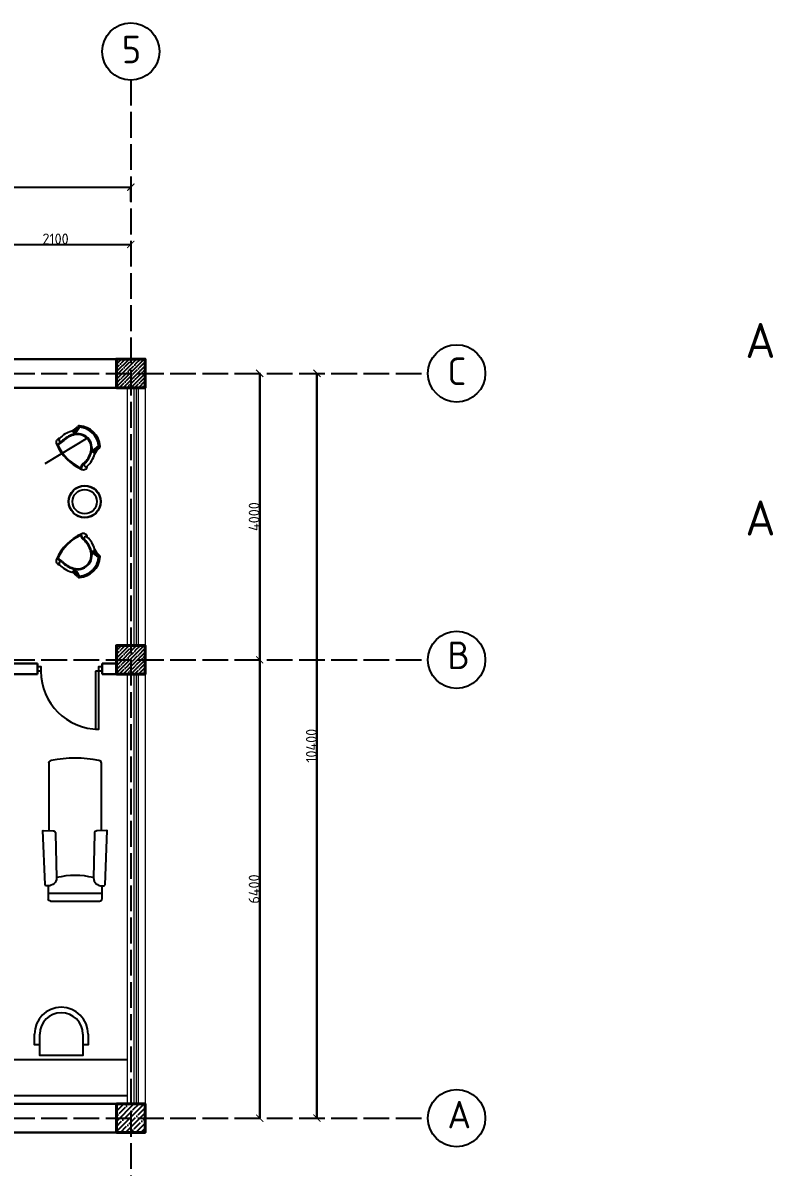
# Model space of a CAD drawing. Header units: millimetres. Extents: x -178199094 to 13669908, y -30538122 to 6091408.
# Drawn here: x 6802433 to 6812908, y 314301 to 330279 of the extents above; entities that cross this region are included whole.
import ezdxf

# ---------------------------------------------------------------- set-up
doc = ezdxf.new("R2010")
doc.units = ezdxf.units.MM
doc.linetypes.add('ACAD_ISO02W100', pattern=[15, 12, -3])
for name, color, linetype in [('A-Door', 150, 'Continuous'), ('freecads.com', 7, 'Continuous'), ('FUR', 42, 'Continuous'), ('MEBEL', 253, 'Continuous'), ('NET 01', 8, 'Continuous'), ('Plan 1', 7, 'Continuous'), ('VATDUNG', 9, 'Continuous')]:
    doc.layers.add(name, color=color, linetype=linetype)
doc.styles.add('gost', font='GOST Common.ttf')
doc.styles.add('{18b73a54-fa43-428c-adcb-c1c7bbdf2c84}', font='Simplex.shx')
doc.dimstyles.new('Copy of GOST', dxfattribs={"dimtxt": 150, "dimasz": 100, "dimexe": 0.18, "dimexo": 0.06, "dimgap": 3, "dimtad": 1, "dimdec": 0, "dimzin": 0, "dimdsep": 46, "dimtxsty": 'gost', "dimblk": 'ARCHTICK', "dimcen": 0.09, "dimclrt": 256, "dimadec": 0, "dimazin": 0, "dimtfac": 1, "dimtdec": 0, "dimtofl": 0, "dimtmove": 0, "dimatfit": 3, "dimldrblk": 'ARCHTICK', "dimfxl": 200, "dimfxlon": 1, "dimtolj": 1, "dimtzin": 0, "dimarcsym": 0})

# ---------------------------------------------------------------- blocks, each defined once
blk = doc.blocks.new('Lejanka')
at = {"color": 253, "ltscale": 0.5}
blk.add_line((1063, -552), (311, -552), dxfattribs=at)
at = {"color": 253, "ltscale": 0.03}
for points in [[(1031, -438), (818, -438), (346, -438, 0.414214), (311, -473), (311, -652)], [(1028, -438, -0.414214), (1063, -473)], [(318, -1424), (318, -2366, 0.414214), (353, -2402, 0.099956), (1020, -2403, 0.005368), (1025, -2402, 0.002832)], [(1052, -2366, -0.358906), (1025, -2402)]]:
    blk.add_lwpolyline(points, format="xyb", dxfattribs=at)
for points in [[(1063, -653), (1063, -473)], [(1053, -2367), (1053, -1425)]]:
    blk.add_lwpolyline(points, dxfattribs=at)
for points in [[(267, -668), (238, -1423), (242, -1426), (381, -1421, 0.414214), (416, -1384), (429, -762, 0.414214), (311, -652), (281, -653)], [(1106, -669), (1135, -1424), (1131, -1427), (992, -1422, -0.414214), (958, -1385), (945, -763, -0.414214), (1063, -653), (1093, -654)]]:
    blk.add_lwpolyline(points, format="xyb", close=True, dxfattribs=at)
at = {"color": 253, "ltscale": 0.5}
blk.add_arc((687, 275), 1073, 256.094, 283.906, dxfattribs=at)
blk = doc.blocks.new('_ArchTick')
at = {"color": 0, "linetype": 'ByBlock', "const_width": 0.15}
blk.add_lwpolyline([(-0.5, -0.5), (0.5, 0.5)], dxfattribs=at)
blk = doc.blocks.new('*D666')
at = {"color": 0, "lineweight": -2, "transparency": 16777216}
for p, q in [((6801839, 327185), (6801839, 327185)), ((6801839, 327185), (6803939, 327185)), ((6803939, 327185), (6803939, 327185))]:
    blk.add_line(p, q, dxfattribs=at)
at = {"layer": 'Defpoints', "color": 0, "transparency": 16777216}
for p in [(6801839, 327185), (6803939, 327185), (6803939, 327185)]:
    blk.add_point(p, dxfattribs=at)
at = {"color": 0, "lineweight": -2, "transparency": 16777216, "xscale": 100, "yscale": 100, "zscale": 100, "rotation": 180}
blk.add_blockref('_ArchTick', (6801839, 327185), dxfattribs=at)
at = {"color": 0, "lineweight": -2, "transparency": 16777216, "xscale": 100, "yscale": 100, "zscale": 100}
blk.add_blockref('_ArchTick', (6803939, 327185), dxfattribs=at)
at = {"transparency": 16777216, "insert": (6802889, 327263), "char_height": 150, "attachment_point": 5, "style": 'gost'}
blk.add_mtext('\\A1;2100', dxfattribs=at)
blk = doc.blocks.new('*D667')
at = {"color": 0, "lineweight": -2, "transparency": 16777216}
for p, q in [((6791039, 327785), (6791039, 327985)), ((6791039, 327985), (6803939, 327985)), ((6803939, 327785), (6803939, 327985))]:
    blk.add_line(p, q, dxfattribs=at)
at = {"layer": 'Defpoints', "color": 0, "transparency": 16777216}
for p in [(6803939, 327985), (6791039, 325385), (6803939, 325385)]:
    blk.add_point(p, dxfattribs=at)
at = {"color": 0, "lineweight": -2, "transparency": 16777216, "xscale": 100, "yscale": 100, "zscale": 100, "rotation": 180}
blk.add_blockref('_ArchTick', (6791039, 327985), dxfattribs=at)
at = {"color": 0, "lineweight": -2, "transparency": 16777216, "xscale": 100, "yscale": 100, "zscale": 100}
blk.add_blockref('_ArchTick', (6803939, 327985), dxfattribs=at)
at = {"transparency": 16777216, "insert": (6797489, 328063), "char_height": 150, "attachment_point": 5, "style": 'gost'}
blk.add_mtext('\\A1;12900', dxfattribs=at)
blk = doc.blocks.new('*D672')
at = {"color": 0, "lineweight": -2, "transparency": 16777216}
for p, q in [((6791039, 312585), (6791039, 312385)), ((6803939, 312585), (6803939, 312385)), ((6791039, 312385), (6803939, 312385))]:
    blk.add_line(p, q, dxfattribs=at)
at = {"layer": 'Defpoints', "color": 0, "transparency": 16777216}
for p in [(6791039, 314985), (6803939, 314985), (6803939, 312385)]:
    blk.add_point(p, dxfattribs=at)
at = {"color": 0, "lineweight": -2, "transparency": 16777216, "xscale": 100, "yscale": 100, "zscale": 100, "rotation": 180}
blk.add_blockref('_ArchTick', (6791039, 312385), dxfattribs=at)
at = {"color": 0, "lineweight": -2, "transparency": 16777216, "xscale": 100, "yscale": 100, "zscale": 100}
blk.add_blockref('_ArchTick', (6803939, 312385), dxfattribs=at)
at = {"transparency": 16777216, "insert": (6797489, 312463), "char_height": 150, "attachment_point": 5, "style": 'gost'}
blk.add_mtext('\\A1;12900', dxfattribs=at)
blk = doc.blocks.new('*D673')
at = {"color": 0, "lineweight": -2, "transparency": 16777216}
for p, q in [((6805539, 321385), (6805739, 321385)), ((6805739, 314985), (6805739, 321385)), ((6805539, 314985), (6805739, 314985))]:
    blk.add_line(p, q, dxfattribs=at)
at = {"layer": 'Defpoints', "color": 0, "transparency": 16777216}
for p in [(6803939, 321385), (6805739, 321385), (6803939, 314985)]:
    blk.add_point(p, dxfattribs=at)
at = {"color": 0, "lineweight": -2, "transparency": 16777216, "xscale": 100, "yscale": 100, "zscale": 100}
for p, rotation in [((6805739, 321385), 90), ((6805739, 314985), 270)]:
    blk.add_blockref('_ArchTick', p, dxfattribs=dict(at, rotation=rotation))
at = {"transparency": 16777216, "insert": (6805661, 318185), "char_height": 150, "attachment_point": 5, "rotation": 90, "style": 'gost'}
blk.add_mtext('\\A1;6400', dxfattribs=at)
blk = doc.blocks.new('*D674')
at = {"color": 0, "lineweight": -2, "transparency": 16777216}
for p, q in [((6805739, 325385), (6805739, 325385)), ((6805739, 321385), (6805739, 325385)), ((6805539, 321385), (6805739, 321385))]:
    blk.add_line(p, q, dxfattribs=at)
at = {"layer": 'Defpoints', "color": 0, "transparency": 16777216}
for p in [(6805739, 325385), (6805739, 325385), (6803939, 321385)]:
    blk.add_point(p, dxfattribs=at)
at = {"color": 0, "lineweight": -2, "transparency": 16777216, "xscale": 100, "yscale": 100, "zscale": 100}
for p, rotation in [((6805739, 325385), 90), ((6805739, 321385), 270)]:
    blk.add_blockref('_ArchTick', p, dxfattribs=dict(at, rotation=rotation))
at = {"transparency": 16777216, "insert": (6805661, 323385), "char_height": 150, "attachment_point": 5, "rotation": 90, "style": 'gost'}
blk.add_mtext('\\A1;4000', dxfattribs=at)
blk = doc.blocks.new('*D675')
at = {"color": 0, "lineweight": -2, "transparency": 16777216}
for p, q in [((6806339, 325385), (6806539, 325385)), ((6806539, 314985), (6806539, 325385)), ((6806339, 314985), (6806539, 314985))]:
    blk.add_line(p, q, dxfattribs=at)
at = {"layer": 'Defpoints', "color": 0, "transparency": 16777216}
for p in [(6803939, 325385), (6806539, 325385), (6803939, 314985)]:
    blk.add_point(p, dxfattribs=at)
at = {"color": 0, "lineweight": -2, "transparency": 16777216, "xscale": 100, "yscale": 100, "zscale": 100}
for p, rotation in [((6806539, 325385), 90), ((6806539, 314985), 270)]:
    blk.add_blockref('_ArchTick', p, dxfattribs=dict(at, rotation=rotation))
at = {"transparency": 16777216, "insert": (6806461, 320185), "char_height": 150, "attachment_point": 5, "rotation": 90, "style": 'gost'}
blk.add_mtext('\\A1;10400', dxfattribs=at)

msp = doc.modelspace()

# ---------------------------------------------------------------- hatches: boundary and pattern name
at = {"transparency": 33554687}
h = msp.add_hatch(dxfattribs=at)
h.set_pattern_fill('ANSI35', color=1, scale=300)
h.set_pattern_definition([(45, (6745617.73, 302183.93), (-53.03301, 53.03301), []), (45, (6745670.76, 302183.93), (-53.03301, 53.03301), [93.75, -18.75, 0, -18.75])])
h.paths.add_polyline_path([(6804138.90942, 325584.9647), (6803738.90942, 325584.9647), (6803738.90942, 325184.9647), (6804138.90942, 325184.9647)])
h = msp.add_hatch(dxfattribs=at)
h.set_pattern_fill('ANSI35', color=1, scale=300)
h.set_pattern_definition([(45, (6745617.73, 298183.93), (-53.03301, 53.03301), []), (45, (6745670.76, 298183.93), (-53.03301, 53.03301), [93.75, -18.75, 0, -18.75])])
h.paths.add_polyline_path([(6804138.90942, 321584.9647), (6803738.90942, 321584.9647), (6803738.90942, 321184.9647), (6804138.90942, 321184.9647)])
h = msp.add_hatch(dxfattribs=at)
h.set_pattern_fill('ANSI35', color=1, scale=400)
h.set_pattern_definition([(45, (6738314.99, 301983.93), (-70.71068, 70.71068), []), (45, (6738385.7, 301983.93), (-70.71068, 70.71068), [125, -25, 0, -25])])
h.paths.add_polyline_path([(6803738.90942, 315184.9647), (6803738.90942, 314784.9647), (6804138.90942, 314784.9647), (6804138.90942, 315184.9647)])

# ---------------------------------------------------------------- linework, layer by layer
at = {"color": 18, "lineweight": 30, "true_color": 0x000000}
for p, q in [((6797239.11979, 325184.9647), (6803789.11979, 325184.9647)), ((6791239.11979, 315184.9647), (6803789.11979, 315184.9647))]:
    msp.add_line(p, q, dxfattribs=at)
for points in [[(6793238.63988, 325584.9647), (6803738.90942, 325584.9647)], [(6802638.90942, 321185.30022), (6802638.90942, 321335.30022)], [(6803538.90942, 321185.30022), (6803538.90942, 321185.30022), (6803538.90942, 321335.30022)], [(6791239.11979, 314784.9647), (6804138.90942, 314784.9647)]]:
    msp.add_lwpolyline(points, dxfattribs=at)
at = {"lineweight": 40}
for points in [[(6803738.90942, 325184.9647), (6804138.90942, 325184.9647), (6804138.90942, 325584.9647), (6803738.90942, 325584.9647)], [(6803738.90942, 321185.30022), (6804138.90942, 321184.9647), (6804138.90942, 321584.9647), (6803738.90942, 321584.9647)]]:
    msp.add_lwpolyline(points, close=True, dxfattribs=at)
at = {"color": 18, "lineweight": 9, "true_color": 0x000000}
for points in [[(6803888.90942, 325184.9647), (6803888.90942, 321584.9647)], [(6804138.90942, 325184.9647), (6804138.90942, 321584.9647)], [(6803888.90942, 321184.9647), (6803888.90942, 315184.9647)], [(6804138.90942, 321184.9647), (6804138.90942, 315184.9647)]]:
    msp.add_lwpolyline(points, dxfattribs=at)
at = {"color": 18, "true_color": 0x000000}
for points in [[(6804088.90942, 325184.9647), (6803888.90942, 325184.9647)], [(6804138.90942, 321184.9647), (6803988.90942, 321184.9647)]]:
    msp.add_lwpolyline(points, dxfattribs=at)
at = {"color": 152, "lineweight": 9, "true_color": 0x2776bb}
for points in [[(6803983.90942, 325184.9647), (6803983.90942, 321584.9647)], [(6804012.39949, 325184.9647), (6804012.39949, 321584.9647)], [(6804043.90942, 325184.9647), (6804043.90942, 321584.9647)], [(6803983.90942, 321184.9647), (6803983.90942, 315184.9647)], [(6804013.90942, 321184.9647), (6804013.90942, 315184.9647)], [(6804043.90942, 321184.9647), (6804043.90942, 315184.9647)]]:
    msp.add_lwpolyline(points, dxfattribs=at)
at = {"color": 7, "lineweight": 30}
for points in [[(6802036.3687, 321335.30022), (6802638.90942, 321335.30022)], [(6803538.90942, 321335.30022), (6803738.90942, 321335.30022)], [(6802036.3687, 321185.30022), (6802638.90942, 321185.30022)], [(6803538.90942, 321185.30022), (6803738.90942, 321185.30022)]]:
    msp.add_lwpolyline(points, dxfattribs=at)
at = {"color": 18, "lineweight": 40, "true_color": 0x000000}
msp.add_lwpolyline([(6803738.90942, 314784.9647), (6804138.90942, 314784.9647), (6804138.90942, 315184.9647), (6803738.90942, 315184.9647)], close=True, dxfattribs=at)
at = {"color": 152, "true_color": 0x2776bb}
for points in [[(6804138.90942, 315184.9647), (6804138.90942, 314784.9647)], [(6804138.90942, 314784.9647), (6803738.90942, 314784.9647)]]:
    msp.add_lwpolyline(points, dxfattribs=at)
at = {"color": 18, "true_color": 0x000000}
for centre in [(6803938.90942, 329878.8878), (6808489.11979, 325384.9647), (6808489.11979, 321384.9647), (6808489.11979, 314984.9647)]:
    msp.add_circle(centre, 400, dxfattribs=at)
at = {"layer": 'A-Door', "color": 7}
for points in [[(6802638.8055, 321226.54632), (6802638.8055, 321294.05411), (6802683.81069, 321294.05411), (6802683.81069, 321226.54632)], [(6803448.89903, 321226.54632), (6803448.89903, 320416.45279), (6803493.90422, 320416.45279), (6803493.90422, 321226.54632)], [(6803493.90422, 321226.54632), (6803493.90422, 321294.05411), (6803538.90942, 321294.05411), (6803538.90942, 321226.54632)]]:
    msp.add_lwpolyline(points, close=True, dxfattribs=at)
at = {"layer": 'freecads.com', "color": 253, "ltscale": 0.4}
for radius in [225, 225, 220, 220, 170, 170]:
    msp.add_circle((6803296.36012, 323594.08309), radius, dxfattribs=at)
at = {"layer": 'freecads.com', "color": 253}
for centre, radius, start, end in [((6803217.32214, 324211.65167), 380.44205, 105.763762627, 135.877118247), ((6803217.32214, 324211.65167), 380.44205, 105.763762627, 135.877118247), ((6803236.68377, 324188.57207), 358.35592, 106.453312818, 135.592582511), ((6803236.68377, 324188.57207), 358.35592, 106.453312818, 135.592582511), ((6803236.68377, 324188.57207), 358.35592, 106.453312818, 135.592582511), ((6803236.68377, 324188.57207), 358.35592, 106.453312819, 135.592582509), ((6803236.68377, 324188.57207), 358.35592, 106.453312819, 135.592582509), ((6803236.68377, 324188.57207), 358.35592, 106.453312819, 135.592582509), ((6803236.68377, 324188.57207), 348.46581, 106.433490131, 135.608124309), ((6803236.68377, 324188.57207), 348.46581, 106.43349013, 135.608124311), ((6803005.0806, 324802.88683), 250.05381, 295.814006492, 320.295171241), ((6803005.0806, 324802.88683), 250.05381, 295.814006492, 320.295171241), ((6803118.3567, 324552.12117), 26.03687, 310.265756857, 99.706554553), ((6803118.3567, 324552.12117), 26.03687, 310.265756857, 99.706554553), ((6803030.72346, 324707.49297), 204.01247, 300.799547072, 338.974021827), ((6803030.72346, 324707.49297), 204.01247, 300.799547072, 338.974021827), ((6802986.89094, 324729.10238), 246.45613, 306.992217942, 336.476977911), ((6802986.89094, 324729.10238), 246.45613, 306.992217942, 336.476977911), ((6803196.79734, 324340.83992), 201.0852, 342.157701338, 107.842298662), ((6803196.79734, 324340.83992), 201.0852, 342.157701338, 107.842298662), ((6803196.79734, 324340.83992), 191.19509, 342.121976505, 107.878023562), ((6803196.79734, 324340.83992), 191.19509, 342.121976505, 107.878023562), ((6803005.0806, 324802.88683), 269.83403, 299.670525444, 320.295171241), ((6803005.0806, 324802.88683), 269.83403, 299.670525444, 320.295171241), ((6803220.28517, 324624.18991), 29.67033, 86.211786816, 140.295171241), ((6803220.28517, 324624.18991), 29.67033, 86.211786816, 140.295171241), ((6803220.28517, 324624.18991), 9.89011, 86.211786816, 140.295171241), ((6803220.28517, 324624.18991), 9.89011, 86.211786816, 140.295171241), ((6803201.83969, 324345.61322), 289.07681, 3.884119456, 86.211786816), ((6803201.83969, 324345.61322), 289.07681, 3.884119456, 86.211786816), ((6803201.83969, 324345.61322), 308.85703, 3.884119456, 86.211786816), ((6803201.83969, 324345.61322), 308.85703, 3.884119456, 86.211786816), ((6802950.82729, 324421.63664), 55.27464, 96.862747694, 205.222442018), ((6802950.82729, 324421.63664), 55.27464, 96.862747694, 205.222442018), ((6803539.59561, 324683.63819), 699.69512, 204.086465205, 245.913534795), ((6803539.59561, 324683.63819), 699.69512, 204.086465205, 245.913534795), ((6803288.50576, 323955.49156), 573.46272, 122.464911208, 131.342394774), ((6803288.50576, 323955.49156), 573.46272, 122.464911208, 131.342394774), ((6803288.50576, 323955.49156), 573.46272, 123.494454103, 131.342394774), ((6803288.50576, 323955.49156), 573.46272, 123.494454103, 131.342394774), ((6803508.5811, 324652.62368), 655.53649, 203.996135953, 246.003864047), ((6803508.5811, 324652.62368), 655.53649, 203.996135953, 246.003864047), ((6803508.5811, 324652.62368), 655.53649, 203.996135953, 246.003864047), ((6803508.5811, 324652.62368), 655.53649, 203.996135953, 246.003864047), ((6803288.50576, 323955.49156), 563.57261, 123.590528768, 130.600144008), ((6803288.50576, 323955.49156), 563.57261, 123.590528768, 130.600144008), ((6803508.5811, 324652.62368), 645.64638, 204.644742992, 244.983055582), ((6803508.5811, 324652.62368), 645.64638, 204.644742992, 244.983055582), ((6802962.46605, 324457.93866), 26.03687, 134.481845121, 237.384899283), ((6802962.46605, 324457.93866), 26.03687, 134.481845121, 237.384899283), ((6802962.46605, 324457.93866), 26.03687, 134.597448493, 314.39271146), ((6802962.46605, 324457.93866), 26.03687, 134.597448493, 314.39271146), ((6802962.46605, 324457.93866), 26.03687, 134.481845347, 134.59744872), ((6802962.46605, 324457.93866), 26.03687, 134.481845272, 134.597448644), ((6802962.46605, 324457.93866), 26.03687, 291.566653867, 314.39271146), ((6802962.46605, 324457.93866), 26.03687, 291.566653867, 314.39271146), ((6802962.46605, 324457.93866), 35.92698, 293.352521244, 314.572281651), ((6802962.46605, 324457.93866), 35.92698, 293.352521244, 314.572281651), ((6803563.45039, 324174.76604), 204.01247, 111.025978173, 149.200452928), ((6803563.45039, 324174.76604), 204.01247, 111.025978173, 149.200452928), ((6803585.05979, 324130.93352), 246.45613, 113.523022088, 143.007782058), ((6803585.05979, 324130.93352), 246.45613, 113.523022088, 143.007782058), ((6803658.84425, 324149.12318), 269.83403, 129.64154994, 150.329474556), ((6803658.84425, 324149.12318), 269.83403, 129.64154994, 150.329474556), ((6803480.38512, 324364.52498), 9.89011, 309.64154994, 3.884119456), ((6803480.38512, 324364.52498), 9.89011, 309.64154994, 3.884119456), ((6803480.38512, 324364.52498), 29.67033, 309.64154994, 3.884119456), ((6803480.38512, 324364.52498), 29.67033, 309.64154994, 3.884119456), ((6803044.52949, 324380.72635), 348.46581, 314.626404142, 343.566509869), ((6803044.52949, 324380.72635), 348.46581, 314.626404142, 343.566509869), ((6803044.52949, 324380.72635), 358.35592, 314.407417489, 343.546687182), ((6803044.52949, 324380.72635), 358.35592, 314.407417489, 343.546687182), ((6803044.52949, 324380.72635), 358.35592, 314.407417489, 343.546687182), ((6803044.52949, 324380.72635), 358.35592, 314.407417489, 343.546687182), ((6803044.52949, 324380.72635), 358.35592, 314.407417489, 343.546687182), ((6803044.52949, 324380.72635), 358.35592, 314.407417489, 343.546687182), ((6803067.60909, 324361.36472), 380.44205, 314.122881753, 344.236237372), ((6803067.60909, 324361.36472), 380.44205, 314.122881753, 344.236237372), ((6803408.07859, 324262.39928), 26.03687, 350.293445447, 139.734243143), ((6803408.07859, 324262.39928), 26.03687, 350.293445447, 139.734243143), ((6803658.84425, 324149.12318), 250.05381, 129.64154994, 154.185993508), ((6803658.84425, 324149.12318), 250.05381, 129.64154994, 154.185993508), ((6803346.56618, 324030.71763), 116.97044, 119.301550509, 161.646027828), ((6803346.56618, 324030.71763), 116.97044, 119.301550509, 161.646027828), ((6803346.56618, 324030.71763), 107.08033, 118.610094588, 167.582599416), ((6803346.56618, 324030.71763), 107.08033, 118.610094588, 167.582599416), ((6803346.56618, 324030.71763), 107.08033, 118.610094588, 167.582599416), ((6803346.56618, 324030.71763), 107.08033, 118.610094588, 167.582599416), ((6803277.59406, 324094.86987), 55.27464, 244.777557982, 353.137252306), ((6803277.59406, 324094.86987), 55.27464, 244.777557982, 353.137252306), ((6803313.89608, 324106.50863), 26.03687, 135.60728854, 315.518154879), ((6803313.89608, 324106.50863), 26.03687, 135.60728854, 315.518154879), ((6803313.89608, 324106.50863), 26.03687, 212.615100717, 315.518154879), ((6803313.89608, 324106.50863), 26.03687, 212.615100717, 315.518154879), ((6803539.59561, 322504.52535), 699.69512, 114.086465205, 155.913534795), ((6803539.59561, 322504.52535), 699.69512, 114.086465205, 155.913534795), ((6803539.59561, 322504.52535), 699.69512, 114.086465205, 155.913534795), ((6803539.59561, 322504.52535), 699.69512, 114.086465205, 155.913534795), ((6803539.59561, 322504.52535), 699.69512, 114.086465205, 155.913534795), ((6803539.59561, 322504.52535), 699.69512, 114.086465205, 155.913534795), ((6803508.5811, 322535.53986), 655.53649, 113.996135953, 156.003864047), ((6803508.5811, 322535.53986), 655.53649, 113.996135953, 156.003864047), ((6803508.5811, 322535.53986), 655.53649, 113.996135953, 156.003864047), ((6803508.5811, 322535.53986), 655.53649, 113.996135953, 156.003864047), ((6803508.5811, 322535.53986), 655.53649, 113.996135953, 156.003864047), ((6803508.5811, 322535.53986), 655.53649, 113.996135953, 156.003864047), ((6803508.5811, 322535.53986), 655.53649, 113.996135953, 156.003864047), ((6803508.5811, 322535.53986), 655.53649, 113.996135953, 156.003864047), ((6803508.5811, 322535.53986), 655.53649, 113.996135953, 156.003864047), ((6803508.5811, 322535.53986), 655.53649, 113.996135953, 156.003864047), ((6803508.5811, 322535.53986), 655.53649, 113.996135953, 156.003864047), ((6803508.5811, 322535.53986), 655.53649, 113.996135953, 156.003864047), ((6803508.5811, 322535.53986), 645.64638, 115.016944418, 155.355257008), ((6803508.5811, 322535.53986), 645.64638, 115.016944418, 155.355257008), ((6803508.5811, 322535.53986), 645.64638, 115.016944418, 155.355257008), ((6803508.5811, 322535.53986), 645.64638, 115.016944418, 155.355257008), ((6803508.5811, 322535.53986), 645.64638, 115.016944418, 155.355257008), ((6803508.5811, 322535.53986), 645.64638, 115.016944418, 155.355257008), ((6803346.56618, 323157.44592), 116.97044, 198.353972172, 240.698449491), ((6803346.56618, 323157.44592), 116.97044, 198.353972172, 240.698449491), ((6803346.56618, 323157.44592), 116.97044, 198.353972172, 240.698449491), ((6803346.56618, 323157.44592), 116.97044, 198.353972172, 240.698449491), ((6803346.56618, 323157.44592), 116.97044, 198.353972172, 240.698449491), ((6803346.56618, 323157.44592), 116.97044, 198.353972172, 240.698449491), ((6803346.56618, 323157.44592), 107.08033, 192.417400584, 241.389905412), ((6803346.56618, 323157.44592), 107.08033, 192.417400584, 241.389905412), ((6803346.56618, 323157.44592), 107.08033, 192.417400584, 241.389905412), ((6803346.56618, 323157.44592), 107.08033, 192.417400584, 241.389905412), ((6803346.56618, 323157.44592), 107.08033, 192.417400584, 241.389905412), ((6803346.56618, 323157.44592), 107.08033, 192.417400584, 241.389905412), ((6803346.56618, 323157.44592), 107.08033, 192.417400584, 241.389905412), ((6803346.56618, 323157.44592), 107.08033, 192.417400584, 241.389905412), ((6803346.56618, 323157.44592), 107.08033, 192.417400584, 241.389905412), ((6803346.56618, 323157.44592), 107.08033, 192.417400584, 241.389905412), ((6803346.56618, 323157.44592), 107.08033, 192.417400584, 241.389905412), ((6803346.56618, 323157.44592), 107.08033, 192.417400584, 241.389905412), ((6803277.59406, 323093.29367), 55.27464, 6.862747694, 115.222442018), ((6803277.59406, 323093.29367), 55.27464, 6.862747694, 115.222442018), ((6803277.59406, 323093.29367), 55.27464, 6.862747694, 115.222442018), ((6803277.59406, 323093.29367), 55.27464, 6.862747694, 115.222442018), ((6803277.59406, 323093.29367), 55.27464, 6.862747694, 115.222442018), ((6803277.59406, 323093.29367), 55.27464, 6.862747694, 115.222442018), ((6803313.89608, 323081.65492), 26.03687, 44.481845121, 224.39271146), ((6803313.89608, 323081.65492), 26.03687, 44.481845121, 224.39271146), ((6803313.89608, 323081.65492), 26.03687, 44.481845121, 224.39271146), ((6803313.89608, 323081.65492), 26.03687, 44.481845121, 224.39271146), ((6803313.89608, 323081.65492), 26.03687, 44.481845121, 224.39271146), ((6803313.89608, 323081.65492), 26.03687, 44.481845121, 224.39271146), ((6803313.89608, 323081.65492), 26.03687, 44.481845121, 147.384899283), ((6803313.89608, 323081.65492), 26.03687, 44.481845121, 147.384899283), ((6803313.89608, 323081.65492), 26.03687, 44.481845121, 147.384899283), ((6803313.89608, 323081.65492), 26.03687, 44.481845121, 147.384899283), ((6803313.89608, 323081.65492), 26.03687, 44.481845121, 147.384899283), ((6803313.89608, 323081.65492), 26.03687, 44.481845121, 147.384899283), ((6803067.60909, 322826.79883), 380.44205, 15.763762628, 45.877118247), ((6803067.60909, 322826.79883), 380.44205, 15.763762628, 45.877118247), ((6803067.60909, 322826.79883), 380.44205, 15.763762628, 45.877118247), ((6803067.60909, 322826.79883), 380.44205, 15.763762628, 45.877118247), ((6803067.60909, 322826.79883), 380.44205, 15.763762628, 45.877118247), ((6803067.60909, 322826.79883), 380.44205, 15.763762628, 45.877118247), ((6803196.79734, 322847.32363), 201.0852, 252.157701338, 17.842298662), ((6803196.79734, 322847.32363), 201.0852, 252.157701338, 17.842298662), ((6803196.79734, 322847.32363), 201.0852, 252.157701338, 17.842298662), ((6803196.79734, 322847.32363), 201.0852, 252.157701338, 17.842298662), ((6803196.79734, 322847.32363), 201.0852, 252.157701338, 17.842298662), ((6803196.79734, 322847.32363), 201.0852, 252.157701338, 17.842298662), ((6803196.79734, 322847.32363), 201.0852, 252.157701338, 17.842298662), ((6803196.79734, 322847.32363), 201.0852, 252.157701338, 17.842298662), ((6803196.79734, 322847.32363), 201.0852, 252.157701338, 17.842298662), ((6803196.79734, 322847.32363), 201.0852, 252.157701338, 17.842298662), ((6803196.79734, 322847.32363), 201.0852, 252.157701338, 17.842298662), ((6803196.79734, 322847.32363), 201.0852, 252.157701338, 17.842298662), ((6803196.79734, 322847.32363), 191.19509, 252.121976438, 17.878023495), ((6803196.79734, 322847.32363), 191.19509, 252.121976438, 17.878023495), ((6803196.79734, 322847.32363), 191.19509, 252.121976438, 17.878023495), ((6803196.79734, 322847.32363), 191.19509, 252.121976438, 17.878023495), ((6803196.79734, 322847.32363), 191.19509, 252.121976438, 17.878023495), ((6803196.79734, 322847.32363), 191.19509, 252.121976438, 17.878023495), ((6803044.52949, 322807.43719), 348.46581, 16.433490131, 45.373595858), ((6803044.52949, 322807.43719), 348.46581, 16.433490131, 45.373595858), ((6803044.52949, 322807.43719), 348.46581, 16.433490131, 45.373595858), ((6803044.52949, 322807.43719), 348.46581, 16.433490131, 45.373595858), ((6803044.52949, 322807.43719), 348.46581, 16.433490131, 45.373595858), ((6803044.52949, 322807.43719), 348.46581, 16.433490131, 45.373595858), ((6803044.52949, 322807.43719), 358.35592, 16.453312818, 45.592582511), ((6803044.52949, 322807.43719), 358.35592, 16.453312818, 45.592582511), ((6803044.52949, 322807.43719), 358.35592, 16.453312818, 45.592582511), ((6803044.52949, 322807.43719), 358.35592, 16.453312818, 45.592582511), ((6803044.52949, 322807.43719), 358.35592, 16.453312818, 45.592582511), ((6803044.52949, 322807.43719), 358.35592, 16.453312818, 45.592582511), ((6803044.52949, 322807.43719), 358.35592, 16.453312818, 45.592582511), ((6803044.52949, 322807.43719), 358.35592, 16.453312818, 45.592582511), ((6803044.52949, 322807.43719), 358.35592, 16.453312818, 45.592582511), ((6803044.52949, 322807.43719), 358.35592, 16.453312818, 45.592582511), ((6803044.52949, 322807.43719), 358.35592, 16.453312818, 45.592582511), ((6803044.52949, 322807.43719), 358.35592, 16.453312818, 45.592582511), ((6803044.52949, 322807.43719), 358.35592, 16.453312818, 45.592582511), ((6803044.52949, 322807.43719), 358.35592, 16.453312818, 45.592582511), ((6803044.52949, 322807.43719), 358.35592, 16.453312818, 45.592582511), ((6803044.52949, 322807.43719), 358.35592, 16.453312818, 45.592582511), ((6803044.52949, 322807.43719), 358.35592, 16.453312818, 45.592582511), ((6803044.52949, 322807.43719), 358.35592, 16.453312818, 45.592582511), ((6803408.07859, 322925.76427), 26.03687, 220.265756857, 9.706554553), ((6803408.07859, 322925.76427), 26.03687, 220.265756857, 9.706554553), ((6803408.07859, 322925.76427), 26.03687, 220.265756857, 9.706554553), ((6803408.07859, 322925.76427), 26.03687, 220.265756857, 9.706554553), ((6803408.07859, 322925.76427), 26.03687, 220.265756857, 9.706554553), ((6803408.07859, 322925.76427), 26.03687, 220.265756857, 9.706554553), ((6803563.45039, 323013.3975), 204.01247, 210.799547072, 248.974021827), ((6803585.05979, 323057.23002), 246.45613, 216.992217942, 246.476977912), ((6803563.45039, 323013.3975), 204.01247, 210.799547072, 248.974021827), ((6803585.05979, 323057.23002), 246.45613, 216.992217942, 246.476977912), ((6803563.45039, 323013.3975), 204.01247, 210.799547072, 248.974021827), ((6803585.05979, 323057.23002), 246.45613, 216.992217942, 246.476977912), ((6803563.45039, 323013.3975), 204.01247, 210.799547072, 248.974021827), ((6803585.05979, 323057.23002), 246.45613, 216.992217942, 246.476977912), ((6803563.45039, 323013.3975), 204.01247, 210.799547072, 248.974021827), ((6803585.05979, 323057.23002), 246.45613, 216.992217942, 246.476977912), ((6803563.45039, 323013.3975), 204.01247, 210.799547072, 248.974021827), ((6803585.05979, 323057.23002), 246.45613, 216.992217942, 246.476977912), ((6803658.84425, 323039.04037), 269.83403, 209.670525444, 230.35845006), ((6803658.84425, 323039.04037), 269.83403, 209.670525444, 230.35845006), ((6803658.84425, 323039.04037), 269.83403, 209.670525444, 230.35845006), ((6803658.84425, 323039.04037), 269.83403, 209.670525444, 230.35845006), ((6803658.84425, 323039.04037), 269.83403, 209.670525444, 230.35845006), ((6803658.84425, 323039.04037), 269.83403, 209.670525444, 230.35845006), ((6803658.84425, 323039.04037), 250.05381, 205.814006492, 230.35845006), ((6803658.84425, 323039.04037), 250.05381, 205.814006492, 230.35845006), ((6803658.84425, 323039.04037), 250.05381, 205.814006492, 230.35845006), ((6803658.84425, 323039.04037), 250.05381, 205.814006492, 230.35845006), ((6803658.84425, 323039.04037), 250.05381, 205.814006492, 230.35845006), ((6803658.84425, 323039.04037), 250.05381, 205.814006492, 230.35845006), ((6802950.82729, 322766.52691), 55.27464, 154.777557982, 263.137252306), ((6802950.82729, 322766.52691), 55.27464, 154.777557982, 263.137252306), ((6802950.82729, 322766.52691), 55.27464, 154.777557982, 263.137252306), ((6802950.82729, 322766.52691), 55.27464, 154.777557982, 263.137252306), ((6802950.82729, 322766.52691), 55.27464, 154.777557982, 263.137252306), ((6802950.82729, 322766.52691), 55.27464, 154.777557982, 263.137252306), ((6803288.50576, 323232.67199), 573.46272, 228.657605226, 237.535088792), ((6803288.50576, 323232.67199), 573.46272, 228.657605226, 236.505545897), ((6803288.50576, 323232.67199), 573.46272, 228.657605226, 237.535088792), ((6803288.50576, 323232.67199), 573.46272, 228.657605226, 236.505545897), ((6803288.50576, 323232.67199), 573.46272, 228.657605226, 237.535088792), ((6803288.50576, 323232.67199), 573.46272, 228.657605226, 236.505545897), ((6803288.50576, 323232.67199), 573.46272, 228.657605226, 237.535088792), ((6803288.50576, 323232.67199), 573.46272, 228.657605226, 236.505545897), ((6803288.50576, 323232.67199), 573.46272, 228.657605226, 237.535088792), ((6803288.50576, 323232.67199), 573.46272, 228.657605226, 236.505545897), ((6803288.50576, 323232.67199), 573.46272, 228.657605226, 237.535088792), ((6803288.50576, 323232.67199), 573.46272, 228.657605226, 236.505545897), ((6803288.50576, 323232.67199), 563.57261, 229.399855992, 236.409471232), ((6803288.50576, 323232.67199), 563.57261, 229.399855992, 236.409471232), ((6803288.50576, 323232.67199), 563.57261, 229.399855992, 236.409471232), ((6803288.50576, 323232.67199), 563.57261, 229.399855992, 236.409471232), ((6803288.50576, 323232.67199), 563.57261, 229.399855992, 236.409471232), ((6803288.50576, 323232.67199), 563.57261, 229.399855992, 236.409471232), ((6802962.46605, 322730.22488), 26.03687, 45.60728854, 225.402551507), ((6802962.46605, 322730.22488), 26.03687, 45.60728854, 225.402551507), ((6802962.46605, 322730.22488), 26.03687, 45.60728854, 225.402551507), ((6802962.46605, 322730.22488), 26.03687, 45.60728854, 225.402551507), ((6802962.46605, 322730.22488), 26.03687, 45.60728854, 225.402551507), ((6802962.46605, 322730.22488), 26.03687, 45.60728854, 225.402551507), ((6802962.46605, 322730.22488), 26.03687, 122.615100717, 225.518154879), ((6802962.46605, 322730.22488), 26.03687, 122.615100717, 225.518154879), ((6802962.46605, 322730.22488), 26.03687, 122.615100717, 225.518154879), ((6802962.46605, 322730.22488), 26.03687, 122.615100717, 225.518154879), ((6802962.46605, 322730.22488), 26.03687, 122.615100717, 225.518154879), ((6802962.46605, 322730.22488), 26.03687, 122.615100717, 225.518154879), ((6802962.46605, 322730.22488), 26.03687, 45.60728854, 68.433346133), ((6802962.46605, 322730.22488), 26.03687, 45.60728854, 68.433346133), ((6802962.46605, 322730.22488), 26.03687, 45.60728854, 68.433346133), ((6802962.46605, 322730.22488), 26.03687, 45.60728854, 68.433346133), ((6802962.46605, 322730.22488), 26.03687, 45.60728854, 68.433346133), ((6802962.46605, 322730.22488), 26.03687, 45.60728854, 68.433346133), ((6802962.46605, 322730.22488), 35.92698, 45.427718349, 66.647478756), ((6802962.46605, 322730.22488), 35.92698, 45.427718349, 66.647478756), ((6802962.46605, 322730.22488), 35.92698, 45.427718349, 66.647478756), ((6802962.46605, 322730.22488), 35.92698, 45.427718349, 66.647478756), ((6802962.46605, 322730.22488), 35.92698, 45.427718349, 66.647478756), ((6802962.46605, 322730.22488), 35.92698, 45.427718349, 66.647478756), ((6803236.68377, 322999.59147), 358.35592, 224.407417489, 253.546687182), ((6803236.68377, 322999.59147), 358.35592, 224.407417489, 253.546687182), ((6803236.68377, 322999.59147), 358.35592, 224.407417489, 253.546687182), ((6803236.68377, 322999.59147), 358.35592, 224.407417489, 253.546687182), ((6803236.68377, 322999.59147), 358.35592, 224.407417489, 253.546687182), ((6803236.68377, 322999.59147), 358.35592, 224.407417489, 253.546687182), ((6803236.68377, 322999.59147), 358.35592, 224.407417489, 253.546687182), ((6803236.68377, 322999.59147), 358.35592, 224.407417489, 253.546687182), ((6803236.68377, 322999.59147), 358.35592, 224.407417489, 253.546687182), ((6803236.68377, 322999.59147), 358.35592, 224.407417489, 253.546687182), ((6803236.68377, 322999.59147), 358.35592, 224.407417489, 253.546687182), ((6803236.68377, 322999.59147), 358.35592, 224.407417489, 253.546687182), ((6803236.68377, 322999.59147), 358.35592, 224.407417489, 253.546687182), ((6803236.68377, 322999.59147), 358.35592, 224.407417489, 253.546687182), ((6803236.68377, 322999.59147), 358.35592, 224.407417489, 253.546687182), ((6803236.68377, 322999.59147), 358.35592, 224.407417489, 253.546687182), ((6803236.68377, 322999.59147), 358.35592, 224.407417489, 253.546687182), ((6803236.68377, 322999.59147), 358.35592, 224.407417489, 253.546687182), ((6803236.68377, 322999.59147), 348.46581, 224.391875691, 253.566509869), ((6803236.68377, 322999.59147), 348.46581, 224.391875691, 253.566509869), ((6803236.68377, 322999.59147), 348.46581, 224.391875691, 253.566509869), ((6803236.68377, 322999.59147), 348.46581, 224.391875691, 253.566509869), ((6803236.68377, 322999.59147), 348.46581, 224.391875691, 253.566509869), ((6803236.68377, 322999.59147), 348.46581, 224.391875691, 253.566509869), ((6803201.83969, 322842.55033), 289.07681, 273.788213184, 356.115880544), ((6803201.83969, 322842.55033), 289.07681, 273.788213184, 356.115880544), ((6803201.83969, 322842.55033), 289.07681, 273.788213184, 356.115880544), ((6803201.83969, 322842.55033), 289.07681, 273.788213184, 356.115880544), ((6803201.83969, 322842.55033), 289.07681, 273.788213184, 356.115880544), ((6803201.83969, 322842.55033), 289.07681, 273.788213184, 356.115880544), ((6803201.83969, 322842.55033), 308.85703, 273.788213184, 356.115880544), ((6803201.83969, 322842.55033), 308.85703, 273.788213184, 356.115880544), ((6803201.83969, 322842.55033), 308.85703, 273.788213184, 356.115880544), ((6803201.83969, 322842.55033), 308.85703, 273.788213184, 356.115880544), ((6803201.83969, 322842.55033), 308.85703, 273.788213184, 356.115880544), ((6803201.83969, 322842.55033), 308.85703, 273.788213184, 356.115880544), ((6803480.38512, 322823.63857), 9.89011, 356.115880544, 50.35845006), ((6803480.38512, 322823.63857), 9.89011, 356.115880544, 50.35845006), ((6803480.38512, 322823.63857), 9.89011, 356.115880544, 50.35845006), ((6803480.38512, 322823.63857), 9.89011, 356.115880544, 50.35845006), ((6803480.38512, 322823.63857), 9.89011, 356.115880544, 50.35845006), ((6803480.38512, 322823.63857), 9.89011, 356.115880544, 50.35845006), ((6803480.38512, 322823.63857), 29.67033, 356.115880544, 50.35845006), ((6803480.38512, 322823.63857), 29.67033, 356.115880544, 50.35845006), ((6803480.38512, 322823.63857), 29.67033, 356.115880544, 50.35845006), ((6803480.38512, 322823.63857), 29.67033, 356.115880544, 50.35845006), ((6803480.38512, 322823.63857), 29.67033, 356.115880544, 50.35845006), ((6803480.38512, 322823.63857), 29.67033, 356.115880544, 50.35845006), ((6802962.46605, 322730.22488), 26.03687, 225.402551356, 225.518154728), ((6802962.46605, 322730.22488), 26.03687, 225.402551356, 225.518154728), ((6802962.46605, 322730.22488), 26.03687, 225.402551356, 225.518154728), ((6802962.46605, 322730.22488), 26.03687, 225.402551356, 225.518154728), ((6802962.46605, 322730.22488), 26.03687, 225.402551356, 225.518154728), ((6802962.46605, 322730.22488), 26.03687, 225.402551356, 225.518154728), ((6803217.32214, 322976.51187), 380.44205, 224.122881753, 254.236237373), ((6803217.32214, 322976.51187), 380.44205, 224.122881753, 254.236237373), ((6803217.32214, 322976.51187), 380.44205, 224.122881753, 254.236237373), ((6803217.32214, 322976.51187), 380.44205, 224.122881753, 254.236237373), ((6803217.32214, 322976.51187), 380.44205, 224.122881753, 254.236237373), ((6803217.32214, 322976.51187), 380.44205, 224.122881753, 254.236237373), ((6803118.3567, 322636.04237), 26.03687, 260.293445447, 49.734243143), ((6803118.3567, 322636.04237), 26.03687, 260.293445447, 49.734243143), ((6803118.3567, 322636.04237), 26.03687, 260.293445447, 49.734243143), ((6803118.3567, 322636.04237), 26.03687, 260.293445447, 49.734243143), ((6803118.3567, 322636.04237), 26.03687, 260.293445447, 49.734243143), ((6803118.3567, 322636.04237), 26.03687, 260.293445447, 49.734243143), ((6803005.0806, 322385.27671), 250.05381, 39.704828759, 64.185993508), ((6803005.0806, 322385.27671), 250.05381, 39.704828759, 64.185993508), ((6803005.0806, 322385.27671), 250.05381, 39.704828759, 64.185993508), ((6803005.0806, 322385.27671), 250.05381, 39.704828759, 64.185993508), ((6803005.0806, 322385.27671), 250.05381, 39.704828759, 64.185993508), ((6803005.0806, 322385.27671), 250.05381, 39.704828759, 64.185993508), ((6803030.72346, 322480.67057), 204.01247, 21.025978173, 59.200452928), ((6802986.89094, 322459.06117), 246.45613, 23.523022089, 53.007782058), ((6803030.72346, 322480.67057), 204.01247, 21.025978173, 59.200452928), ((6802986.89094, 322459.06117), 246.45613, 23.523022089, 53.007782058), ((6803030.72346, 322480.67057), 204.01247, 21.025978173, 59.200452928), ((6802986.89094, 322459.06117), 246.45613, 23.523022089, 53.007782058), ((6803030.72346, 322480.67057), 204.01247, 21.025978173, 59.200452928), ((6802986.89094, 322459.06117), 246.45613, 23.523022089, 53.007782058), ((6803030.72346, 322480.67057), 204.01247, 21.025978173, 59.200452928), ((6802986.89094, 322459.06117), 246.45613, 23.523022089, 53.007782058), ((6803030.72346, 322480.67057), 204.01247, 21.025978173, 59.200452928), ((6802986.89094, 322459.06117), 246.45613, 23.523022089, 53.007782058), ((6803005.0806, 322385.27671), 269.83403, 39.704828759, 60.329474556), ((6803005.0806, 322385.27671), 269.83403, 39.704828759, 60.329474556), ((6803005.0806, 322385.27671), 269.83403, 39.704828759, 60.329474556), ((6803005.0806, 322385.27671), 269.83403, 39.704828759, 60.329474556), ((6803005.0806, 322385.27671), 269.83403, 39.704828759, 60.329474556), ((6803005.0806, 322385.27671), 269.83403, 39.704828759, 60.329474556), ((6803220.28517, 322563.97363), 29.67033, 219.704828759, 273.788213184), ((6803220.28517, 322563.97363), 29.67033, 219.704828759, 273.788213184), ((6803220.28517, 322563.97363), 29.67033, 219.704828759, 273.788213184), ((6803220.28517, 322563.97363), 29.67033, 219.704828759, 273.788213184), ((6803220.28517, 322563.97363), 29.67033, 219.704828759, 273.788213184), ((6803220.28517, 322563.97363), 29.67033, 219.704828759, 273.788213184), ((6803220.28517, 322563.97363), 9.89011, 219.704828759, 273.788213184), ((6803220.28517, 322563.97363), 9.89011, 219.704828759, 273.788213184), ((6803220.28517, 322563.97363), 9.89011, 219.704828759, 273.788213184), ((6803220.28517, 322563.97363), 9.89011, 219.704828759, 273.788213184), ((6803220.28517, 322563.97363), 9.89011, 219.704828759, 273.788213184), ((6803220.28517, 322563.97363), 9.89011, 219.704828759, 273.788213184)]:
    msp.add_arc(centre, radius, start, end, dxfattribs=at)
at = {"layer": 'FUR', "color": 253}
for points in [[(6791039.11979, 327984.9647), (6803938.90942, 327984.9647)], [(6791039.11979, 327184.9647), (6803938.90942, 327184.9647)], [(6805738.90942, 325384.9647), (6805738.90942, 314984.9647)], [(6806538.90942, 325384.9647), (6806538.90942, 314984.9647)], [(6803338.98605, 324483.02863), (6802740.65607, 324119.70889)], [(6802168.68899, 315803.55911), (6803888.90942, 315803.55911)], [(6802168.68899, 315303.55911), (6803888.90942, 315303.55911)]]:
    msp.add_lwpolyline(points, dxfattribs=at)
at = {"layer": 'NET 01', "color": 7}
msp.add_arc((6803493.90422, 321226.54632), 810.09353, 180, 270, dxfattribs=at)
at = {"layer": 'Plan 1', "color": 9, "linetype": 'ACAD_ISO02W100', "ltscale": 30, "true_color": 0xc7c8ca}
msp.add_lwpolyline([(6803938.90942, 329485.1447), (6803938.90942, 310885.1447)], dxfattribs=at)
at = {"layer": 'Plan 1', "color": 251, "linetype": 'ACAD_ISO02W100', "ltscale": 30, "true_color": 0x636466}
for points in [[(6786939.11979, 325384.9647), (6808089.11979, 325384.9647)], [(6786939.11979, 321384.9647), (6808089.11979, 321384.9647)], [(6786939.11979, 314984.9647), (6808089.11979, 314984.9647)]]:
    msp.add_lwpolyline(points, dxfattribs=at)
at = {"layer": 'VATDUNG', "color": 253}
for points in [[(6802669.33888, 316008.05998), (6802594.34819, 316008.05998), (6802594.34819, 316158.04135)], [(6803269.26439, 316158.04135), (6803269.26439, 315858.0786), (6802669.33888, 315858.0786), (6802669.33888, 316158.04135)], [(6803344.25507, 316158.04135), (6803344.25507, 316008.05998), (6803269.26439, 316008.05998)]]:
    msp.add_lwpolyline(points, dxfattribs=at)
for radius in [374.95344, 299.96275]:
    msp.add_arc((6802969.30163, 316158.04135), radius, 0, 180, dxfattribs=at)

# ---------------------------------------------------------------- block references
at = {"layer": 'MEBEL', "color": 253, "rotation": 180}
msp.add_blockref('Lejanka', (6803848.41807, 317576.66361), dxfattribs=at)

# ---------------------------------------------------------------- texts
at = {"color": 7, "char_height": 490.1793825, "attachment_point": 1, "style": '{18b73a54-fa43-428c-adcb-c1c7bbdf2c84}'}
for insert in [(6812520.60824, 326089.84558), (6812520.60824, 323610.13561)]:
    msp.add_mtext_dynamic_manual_height_columns('{\\fGOST Common|b0|i0|c0|p34;A}', width=490.1793825, gutter_width=18091.23845, heights=[0], dxfattribs=dict(at, insert=insert))
at = {"layer": 'Plan 1', "char_height": 384.87481, "attachment_point": 1, "style": 'gost'}
for s, insert in [('5', (6803815.91363, 330099.97759)), ('C', (6808360.67083, 325606.88034)), ('B', (6808360.67083, 321640.70838)), ('A', (6808360.67083, 315227.36539))]:
    msp.add_mtext_dynamic_manual_height_columns(s, width=384.8748082, gutter_width=0.54982, heights=[0], dxfattribs=dict(at, insert=insert))

# ---------------------------------------------------------------- dimensions: what is measured, and where the dimension line sits
at = {"color": 253}
for base, p1, p2, picture, middle in [((6803938.90942, 327984.9647), (6791039.11979, 325384.9647), (6803938.90942, 325384.9647), '*D667', (6797489.0146, 328062.9647)), ((6803938.90942, 312384.9647), (6791039.11979, 314984.9647), (6803938.90942, 314984.9647), '*D672', (6797489.0146, 312462.9647))]:
    dim = msp.add_linear_dim(base=base, p1=p1, p2=p2, dimstyle='Copy of GOST', dxfattribs=at)
    dim.commit()
    dim.dimension.update_dxf_attribs({"geometry": picture, "text_midpoint": middle})
dim = msp.add_linear_dim(base=(6803938.90942, 327184.9647), p1=(6801838.90942, 327184.9647), p2=(6803938.90942, 327184.9647), dimstyle='Copy of GOST', override={"dimtmove": 1}, dxfattribs=at)
dim.commit()
dim.dimension.update_dxf_attribs({"geometry": '*D666', "text_midpoint": (6802888.90942, 327262.9647)})
for base, p2, picture, middle in [((6806538.90942, 325384.9647), (6803938.90942, 325384.9647), '*D675', (6806460.90942, 320184.9647)), ((6805738.90942, 321385.04857), (6803938.93739, 321385.04857), '*D673', (6805660.90942, 318185.00664))]:
    dim = msp.add_linear_dim(base=base, p1=(6803938.90942, 314984.9647), p2=p2, angle=90, dimstyle='Copy of GOST', dxfattribs=at)
    dim.commit()
    dim.dimension.update_dxf_attribs({"geometry": picture, "text_midpoint": middle})
dim = msp.add_linear_dim(base=(6805738.90942, 325384.9647), p1=(6803938.93739, 321385.04857), p2=(6805738.90942, 325384.9647), angle=90, dimstyle='Copy of GOST', override={"dimtmove": 1}, dxfattribs=at)
dim.commit()
dim.dimension.update_dxf_attribs({"geometry": '*D674', "text_midpoint": (6805660.90942, 323385.00664)})

doc.saveas('drawing.dxf')
